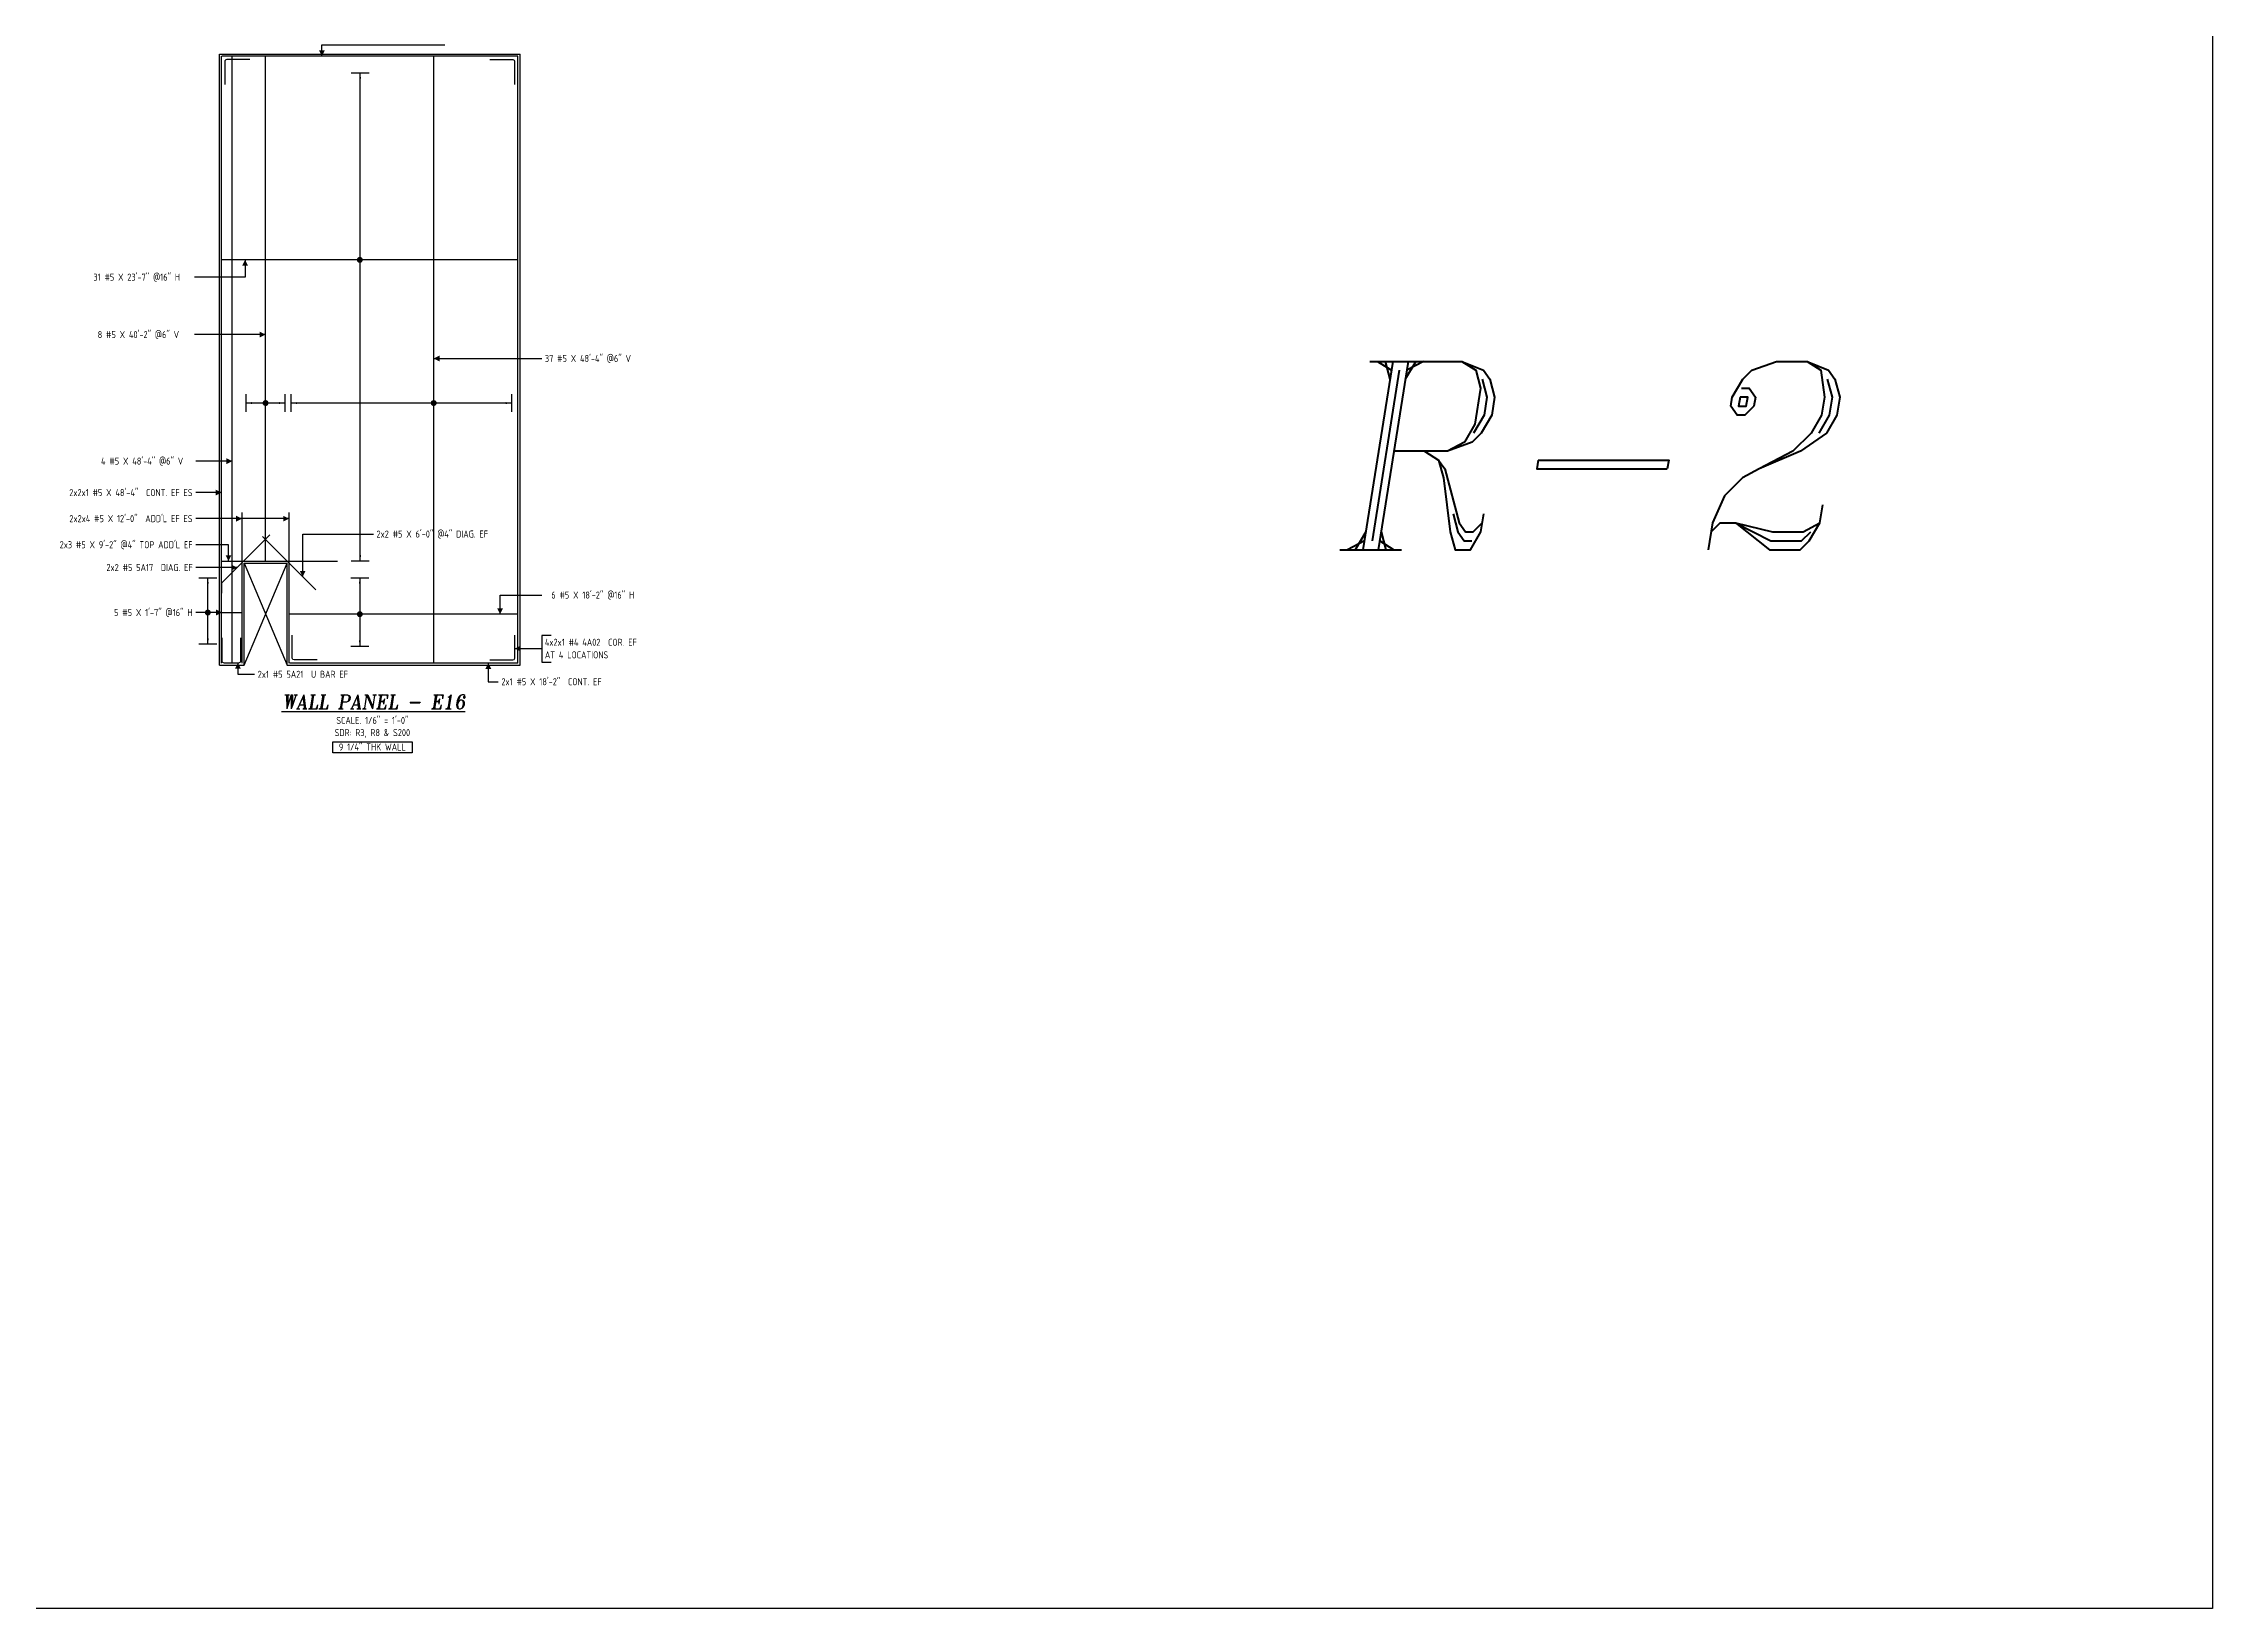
# Model space of a CAD drawing. Header units: inches. Extents: x -10781 to 50822, y -3854 to 38989.
# Drawn here: x 7701 to 9774, y -1266 to 229 of the extents above; entities that cross this region are included whole.
import ezdxf
from ezdxf.enums import TextEntityAlignment as Align

# ---------------------------------------------------------------- set-up
doc = ezdxf.new("R2010")
doc.units = ezdxf.units.IN
doc.header["$LTSCALE"] = 0.025
doc.header["$MEASUREMENT"] = 0
doc.layers.get('0').update_dxf_attribs({"linetype": 'CONTINUOUS'})
for name, color, linetype in [('0-25TEXT', 7, 'CONTINUOUS'), ('0-35', 3, 'CONTINUOUS'), ('0-35TEXT', 3, 'CONTINUOUS'), ('0-50', 10, 'CONTINUOUS'), ('BAR-LBL', 2, 'CONTINUOUS'), ('RANGELAY', 7, 'CONTINUOUS'), ('REBARS', 4, 'CONTINUOUS')]:
    doc.layers.add(name, color=color, linetype=linetype)
doc.styles.add('AR', font='ARCHQUIK.shx', dxfattribs={"width": 0.8})
doc.styles.add('ROMANT', font='romant')

# ---------------------------------------------------------------- blocks, each defined once
blk = doc.blocks.new('leadrblk')
blk.add_lwpolyline([(0, 0, 0, 1, 0), (1, 0, 1, 1, 0)], format="xyseb")
blk = doc.blocks.new('*U1136', base_point=(7871.6, -362.9))
at = {"layer": 'REBARS', "color": 0}
blk.add_lwpolyline([(7871.9, -338.9), (7871.9, -360.4, 0.414214), (7874.1, -362.6), (7888.1, -362.6, 0.414213), (7890.2, -360.4), (7890.2, -338.9)], format="xyb", dxfattribs=at)
blk = doc.blocks.new('*U1137', base_point=(8151.8, 214.1))
at = {"layer": 'REBARS', "color": 0}
blk.add_lwpolyline([(8127.8, 213.8), (8149.8, 213.8, -0.414214), (8151.6, 212.1), (8151.6, 190.1)], format="xyb", dxfattribs=at)
blk = doc.blocks.new('*U1138', base_point=(7938.9, -360.2))
at = {"layer": 'REBARS', "color": 0}
blk.add_lwpolyline([(7962.9, -359.9), (7940.9, -359.9, -0.414213), (7939.2, -358.2), (7939.2, -336.2)], format="xyb", dxfattribs=at)
blk = doc.blocks.new('*U1139', base_point=(8152.1, -360.2))
at = {"layer": 'REBARS', "color": 0}
blk.add_lwpolyline([(8128.1, -359.9), (8150.1, -359.9, 0.414213), (8151.8, -358.2), (8151.8, -336.2)], format="xyb", dxfattribs=at)
blk = doc.blocks.new('*U1140', base_point=(8154.8, 217.4))
at = {"layer": 'REBARS', "color": 0}
blk.add_lwpolyline([(8154.8, 217.1), (7871.8, 217.1)], dxfattribs=at)
blk = doc.blocks.new('*U1141', base_point=(8074, -362.9))
at = {"layer": 'REBARS', "color": 0}
blk.add_lwpolyline([(8074.3, -362.9), (8074.3, 217.1)], dxfattribs=at)
blk = doc.blocks.new('rendmark')
at = {"color": 4}
blk.add_line((0, -3), (0, 3), dxfattribs=at)
blk = doc.blocks.new('rarrow')
at = {"color": 7}
blk.add_solid([(2, -0.33), (2, 0.33), (0, 0)], dxfattribs=at)
blk = doc.blocks.new('*U1142', base_point=(8148.8, -114.4))
at = {"layer": 'RANGELAY'}
blk.add_line((8148.8, -114.4), (7938.2, -114.4), dxfattribs=at)
at = {"layer": 'RANGELAY', "xscale": 2.834645669291339, "yscale": 2.834645669291339}
for name, p, rotation in [('rendmark', (7938.2, -114.4), 359.999996929531), ('rarrow', (7938.2, -114.4), 359.999996929531), ('rarrow', (8148.8, -114.4), 180), ('rendmark', (8148.8, -114.4), 180)]:
    blk.add_blockref(name, p, dxfattribs=dict(at, rotation=rotation))
blk = doc.blocks.new('VPM98ECC')
at = {"const_width": 1}
blk.add_lwpolyline([(-0.5, 0, 1), (0.5, 0, 1)], format="xyb", close=True, dxfattribs=at)
blk = doc.blocks.new('*U1287', base_point=(8154.8, -316.5))
at = {"layer": 'REBARS', "color": 0}
blk.add_lwpolyline([(8154.8, -316.2), (7936.8, -316.2)], dxfattribs=at)
blk = doc.blocks.new('*U1286', base_point=(8003.7, -281.4))
at = {"layer": 'RANGELAY'}
blk.add_line((8003.7, -281.4), (8003.7, -346.9), dxfattribs=at)
at = {"layer": 'RANGELAY', "xscale": 2.834645669291339, "yscale": 2.834645669291339}
for name, p, rotation in [('rendmark', (8003.7, -281.4), 269.9999999343212), ('rarrow', (8003.7, -281.4), 269.9999999343212), ('rendmark', (8003.7, -346.9), 89.99999686385226), ('rarrow', (8003.7, -346.9), 89.99999686385226)]:
    blk.add_blockref(name, p, dxfattribs=dict(at, rotation=rotation))
blk = doc.blocks.new('VPM98ED0')
at = {"const_width": 1}
blk.add_lwpolyline([(-0.5, 0, 1), (0.5, 0, 1)], format="xyb", close=True, dxfattribs=at)
blk = doc.blocks.new('*U1302', base_point=(7871.6, -314.3))
at = {"layer": 'REBARS', "color": 0}
blk.add_lwpolyline([(7871.6, -314.6), (7890.6, -314.6)], dxfattribs=at)
blk = doc.blocks.new('*U1301', base_point=(7858.5, -344.9))
at = {"layer": 'RANGELAY'}
blk.add_line((7858.5, -344.9), (7858.5, -281.4), dxfattribs=at)
at = {"layer": 'RANGELAY', "xscale": 2.834645669291339, "yscale": 2.834645669291339}
for name, p, rotation in [('rendmark', (7858.5, -281.4), 269.9999968624172), ('rarrow', (7858.5, -281.4), 269.9999968624172), ('rendmark', (7858.5, -344.9), 89.99999993288615), ('rarrow', (7858.5, -344.9), 89.99999993288615)]:
    blk.add_blockref(name, p, dxfattribs=dict(at, rotation=rotation))
blk = doc.blocks.new('VPM98ED4')
at = {"const_width": 1}
blk.add_lwpolyline([(-0.5, 0, 1), (0.5, 0, 1)], format="xyb", close=True, dxfattribs=at)
blk = doc.blocks.new('*U1143', base_point=(7871.6, -265.7))
at = {"layer": 'REBARS', "color": 0}
blk.add_lwpolyline([(7871.6, -265.4), (7982.5, -265.4)], dxfattribs=at)
blk = doc.blocks.new('*U1144', base_point=(7891.5, -362.9))
at = {"layer": 'REBARS', "color": 0}
blk.add_lwpolyline([(7891.2, -362.9), (7891.2, -218.9)], dxfattribs=at)
blk = doc.blocks.new('*U1145', base_point=(7935.9, -362.9))
at = {"layer": 'REBARS', "color": 0}
blk.add_lwpolyline([(7936.2, -362.9), (7936.2, -218.9)], dxfattribs=at)
blk = doc.blocks.new('*U1146', base_point=(7961.4, -293.1))
at = {"layer": 'REBARS', "color": 0}
blk.add_lwpolyline([(7961.6, -292.9), (7910.7, -242)], dxfattribs=at)
blk = doc.blocks.new('*U1282', base_point=(8154.8, 22.1))
at = {"layer": 'REBARS', "color": 0}
blk.add_lwpolyline([(8154.8, 22.4), (7871.8, 22.4)], dxfattribs=at)
blk = doc.blocks.new('*U1281', base_point=(8004.1, -265.4))
at = {"layer": 'RANGELAY'}
blk.add_line((8004.1, -265.4), (8004.1, 201.1), dxfattribs=at)
at = {"layer": 'RANGELAY', "xscale": 2.834645669291339, "yscale": 2.834645669291339}
for name, p, rotation in [('rendmark', (8004.1, 201.1), 269.9999968959739), ('rarrow', (8004.1, 201.1), 269.9999968959739), ('rendmark', (8004.1, -265.4), 89.99999996644293), ('rarrow', (8004.1, -265.4), 89.99999996644293)]:
    blk.add_blockref(name, p, dxfattribs=dict(at, rotation=rotation))
blk = doc.blocks.new('VPM98EDF')
at = {"const_width": 1}
blk.add_lwpolyline([(-0.5, 0, 1), (0.5, 0, 1)], format="xyb", close=True, dxfattribs=at)
blk = doc.blocks.new('*U1147', base_point=(7874.6, 214.1))
at = {"layer": 'REBARS', "color": 0}
blk.add_lwpolyline([(7898.6, 213.8), (7876.6, 213.8, 0.414214), (7874.8, 212.1), (7874.8, 190.1)], format="xyb", dxfattribs=at)
blk = doc.blocks.new('*U1148', base_point=(8154.8, -362.6))
at = {"layer": 'REBARS', "color": 0}
blk.add_lwpolyline([(8154.8, -362.9), (7936.8, -362.9)], dxfattribs=at)
blk = doc.blocks.new('*U1149', base_point=(8154.5, -362.9))
at = {"layer": 'REBARS', "color": 0}
blk.add_lwpolyline([(8154.8, -362.9), (8154.8, 217.1)], dxfattribs=at)
blk = doc.blocks.new('*U1150', base_point=(7871.9, -362.9))
at = {"layer": 'REBARS', "color": 0}
blk.add_lwpolyline([(7871.6, -362.9), (7871.6, 217.1)], dxfattribs=at)
blk = doc.blocks.new('*U1151', base_point=(7881.6, -362.9))
at = {"layer": 'REBARS', "color": 0}
blk.add_lwpolyline([(7881.9, -362.9), (7881.9, 217.1)], dxfattribs=at)
blk = doc.blocks.new('*U1152', base_point=(7913.4, -265.4))
at = {"layer": 'REBARS', "color": 0}
blk.add_lwpolyline([(7913.7, -265.4), (7913.7, 217.1)], dxfattribs=at)
blk = doc.blocks.new('*U1153', base_point=(7932.2, -114.4))
at = {"layer": 'RANGELAY'}
blk.add_line((7932.2, -114.4), (7895.2, -114.4), dxfattribs=at)
at = {"layer": 'RANGELAY', "xscale": 2.834645669291339, "yscale": 2.834645669291339}
for name, p, rotation in [('rendmark', (7895.2, -114.4), 359.999996929531), ('rarrow', (7895.2, -114.4), 359.999996929531), ('rarrow', (7932.2, -114.4), 180), ('rendmark', (7932.2, -114.4), 180)]:
    blk.add_blockref(name, p, dxfattribs=dict(at, rotation=rotation))
blk = doc.blocks.new('VPM98EED')
at = {"const_width": 1}
blk.add_lwpolyline([(-0.5, 0, 1), (0.5, 0, 1)], format="xyb", close=True, dxfattribs=at)
blk = doc.blocks.new('*U1154', base_point=(7871.6, -286.2))
at = {"layer": 'REBARS', "color": 0}
blk.add_lwpolyline([(7871.9, -296.2), (7871.9, -287.2, -0.198912), (7872.5, -285.6), (7917.7, -240.4)], format="xyb", dxfattribs=at)

msp = doc.modelspace()

# ---------------------------------------------------------------- linework, layer by layer
at = {"layer": '0-25TEXT'}
for points in [[(7967.58066, 217.08876), (7967.58066, 227.98791), (8084.80921, 227.98791)], [(7894.14478, 22.41736), (7894.14478, 5.87752), (7845.64897, 5.87752)], [(7913.67771, -49.01526), (7845.84975, -49.01526)], [(8074.31351, -71.78227), (8177.5281, -71.78227)], [(7881.90245, -169.89423), (7846.93987, -169.89423)], [(7871.55283, -200.01249), (7846.93987, -200.01249)], [(7936.17775, -224.87019), (7846.93987, -224.87019)], [(7949.13722, -280.37066), (7949.13722, -239.59101), (8016.68188, -239.59101)], [(7878.28319, -265.41123), (7878.28319, -249.78449), (7846.93987, -249.78449)], [(7886.56976, -271.57729), (7847.12583, -271.57729)], [(8137.74702, -316.16854), (8137.74702, -297.89501), (8177.60408, -297.89501)], [(7871.55278, -314.58522), (7846.93987, -314.58522)], [(8152.55278, -349.02785), (8177.5281, -349.02785)], [(8186.52715, -336.65415), (8177.5281, -336.65415), (8177.5281, -362.15147), (8186.52715, -362.15147)], [(7887.25883, -362.59872), (7887.25883, -373.61533), (7903.20411, -373.61533)], [(8126.51315, -362.91122), (8126.51315, -380.7131), (8135.99404, -380.7131)]]:
    msp.add_lwpolyline(points, dxfattribs=at)
at = {"layer": '0-35'}
for p, q in [((7869.55277, -364.91121), (7869.55277, 219.08879)), ((7869.55277, 219.08879), (8156.80277, 219.08879)), ((8156.80277, -364.91121), (8156.80277, 219.08879)), ((7893.17777, -364.91121), (7893.17777, -267.41121)), ((7893.17777, -267.41121), (7934.17777, -267.41121)), ((7934.17777, -364.91121), (7934.17777, -267.41121)), ((7869.55277, -364.91121), (7893.17777, -364.91121)), ((7934.17777, -364.91121), (8156.80277, -364.91121))]:
    msp.add_line(p, q, dxfattribs=at)
at = {"layer": '0-50'}
for points in [[(7893.17777, -267.41121), (7934.17777, -364.91121)], [(7893.17777, -364.91121), (7934.17777, -267.41121)]]:
    msp.add_lwpolyline(points, dxfattribs=at)
msp.add_lwpolyline([(7977.81256, -438.16317), (8053.6994, -438.16317), (8053.6994, -448.51953), (7977.81256, -448.51953)], close=True, dxfattribs=at)
at = {"layer": 'BAR-LBL'}
msp.add_lwpolyline([(5421.30462, 1218.9583), (9773.86267, 1218.9583), (9773.86267, -1266.46422), (5421.30462, -1266.46422)], close=True, dxfattribs=at)

# ---------------------------------------------------------------- block references
at = {"layer": '0-25TEXT'}
for name, p, xscale, yscale, rotation in [('leadrblk', (7967.58066, 217.08876), 5.623937007874017, 2.250708661417324, 90.00000153523453), ('leadrblk', (7894.14478, 22.41736), -5.623937007874017, 2.250708661417324, 89.9999953942965), ('VPM98EDF', (8003.74002, 22.41736), 2.834645669291339, 2.834645669291339, 269.9999999664429), ('leadrblk', (8074.31351, -71.78227), -5.623937007874017, 2.250708661417324, 179.999996929531), ('leadrblk', (7878.28319, -265.41123), -5.623937007874017, 2.250708661417324, 269.9999984647655), ('leadrblk', (7886.56976, -271.57729), 5.623937007874017, 2.250708661417324, 180.000003070469), ('leadrblk', (7949.13722, -280.37066), 5.623937007874017, 2.250708661417324, 90.00000153523449), ('leadrblk', (8137.74702, -316.16854), -5.623937007874017, 2.250708661417324, 269.9999984647655), ('VPM98ED4', (7858.52187, -314.58522), 2.834645669291339, 2.834645669291339, 269.9999999328859), ('VPM98ED0', (8003.74002, -316.16854), 2.834645669291339, 2.834645669291339, 89.99999993432165), ('leadrblk', (8151.80277, -349.02785), -5.623937007874017, 2.250708661417324, 179.999996929531), ('leadrblk', (7887.25883, -362.59872), 5.623937007874017, 2.250708661417324, 270.0000046057035), ('leadrblk', (8126.51315, -362.91122), -5.623937007874017, 2.250708661417324, 89.9999953942965)]:
    msp.add_blockref(name, p, dxfattribs=dict(at, xscale=xscale, yscale=yscale, rotation=rotation))
for name, p, xscale, yscale in [('leadrblk', (7913.67771, -49.01526), -5.623937007874017, 2.250708661417324), ('VPM98EED', (7913.67773, -114.39789), 2.834645669291339, 2.834645669291339), ('VPM98ECC', (8074.31357, -114.39789), 2.834645669291339, 2.834645669291339), ('leadrblk', (7881.90245, -169.89423), -5.623937007874017, 2.250708661417324), ('leadrblk', (7871.55283, -200.01249), -5.623937007874017, 2.250708661417324), ('leadrblk', (7891.17779, -224.87017), -5.623937007874017, 2.250708661417324), ('leadrblk', (7936.17775, -224.87019), -5.623937007874017, 2.250708661417324), ('leadrblk', (7872.02792, -314.58522), -5.623937007874017, 2.250708661417324)]:
    msp.add_blockref(name, p, dxfattribs=dict(at, xscale=xscale, yscale=yscale))
at = {"layer": 'RANGELAY'}
for name, p in [('*U1281', (8004.07765, -265.41121)), ('*U1153', (7932.17777, -114.39789)), ('*U1142', (8148.80277, -114.39789)), ('*U1301', (7858.52187, -344.91121)), ('*U1286', (8003.74002, -281.41121))]:
    msp.add_blockref(name, p, dxfattribs=at)
at = {"layer": 'REBARS', "color": 4}
for name, p in [('*U1150', (7871.86527, -362.91121)), ('*U1140', (8154.80277, 217.40129)), ('*U1147', (7874.55296, 214.08878)), ('*U1151', (7881.59003, -362.91121)), ('*U1152', (7913.36527, -265.41121)), ('*U1141', (8074.00111, -362.91121)), ('*U1137', (8151.80256, 214.08878)), ('*U1149', (8154.49027, -362.91121)), ('*U1282', (8154.80277, 22.10486)), ('*U1144', (7891.49024, -362.91121)), ('*U1145', (7935.86529, -362.91121)), ('*U1154', (7871.55277, -286.15233)), ('*U1146', (7961.41265, -293.08802)), ('*U1143', (7871.5528, -265.72373)), ('*U1302', (7871.55277, -314.27272)), ('*U1287', (8154.80277, -316.48104)), ('*U1136', (7871.55277, -362.91121)), ('*U1138', (7938.92777, -360.16121)), ('*U1139', (8152.05277, -360.16121)), ('*U1148', (8154.80277, -362.59871))]:
    msp.add_blockref(name, p, dxfattribs=at)

# ---------------------------------------------------------------- texts
at = {"linetype": 'Continuous', "style": 'ROMANT', "oblique": 9, "width": 0.95}
msp.add_text('R-2', height=180, dxfattribs=at).set_placement((9171.00658, -254.56458), align=Align.CENTER)
at = {"color": 7, "linetype": 'Continuous', "style": 'ROMANT', "oblique": 9, "width": 0.95}
msp.add_text('%%UWALL PANEL - E16', height=13.5, dxfattribs=at).set_placement((8017.12786, -406.59126), align=Align.CENTER)
at = {"layer": '0-35TEXT', "style": 'AR', "width": 0.8}
msp.add_text('AT 4 LOCATIONS', height=6.7498312, dxfattribs=at).set_placement((8180.52778, -358.40186))
for s, p in [('SCALE. 1/6" = 1\'-0"', (8015.75598, -421.03815)), ('SDR: R3, R8 & S200', (8015.75598, -432.70635)), ('9 1/4" THK WALL', (8015.67906, -446.49437))]:
    msp.add_text(s, height=6.7498312, dxfattribs=at).set_placement(p, align=Align.CENTER)
at = {"layer": 'BAR-LBL', "style": 'AR', "width": 0.8}
for s, p in [('31 #5 X 23\'-7" @16" H', (7749.18324, 2.50288)), ('8 #5 X 40\'-2" @6" V', (7753.29395, -52.3899)), ('37 #5 X 48\'-4" @6" V', (8180.52778, -75.15692)), ('4 #5 X 48\'-4" @6" V', (7756.50223, -173.26888)), ('2x2 #5 X 6\'-0" @4" DIAG. EF', (8019.68157, -242.96565)), ('4x2x1 #4 4A02  COR. EF', (8180.52778, -346.40312)), ('2x1 #5 5A21  U BAR EF', (7906.20379, -376.98998)), ('2x1 #5 X 18\'-2"  CONT. EF', (8138.99372, -384.08774))]:
    msp.add_text(s, height=6.7492913, dxfattribs=at).set_placement(p)
for s, p in [('2x2x1 #5 X 48\'-4"  CONT. EF ES', (7843.94019, -203.38713)), ('2x2x4 #5 X 12\'-0"  ADD\'L EF ES', (7843.94019, -228.24484)), ('2x3 #5 X 9\'-2" @4" TOP ADD\'L EF', (7843.94019, -253.15913)), ('2x2 #5 5A17  DIAG. EF', (7844.12614, -274.95194)), ('5 #5 X 1\'-7" @16" H', (7843.94019, -317.95987)), ('6 #5 X 18\'-2" @16" H', (8265.87757, -301.26966))]:
    msp.add_text(s, height=6.7492913, dxfattribs=at).set_placement(p, align=Align.RIGHT)

doc.saveas('drawing.dxf')
